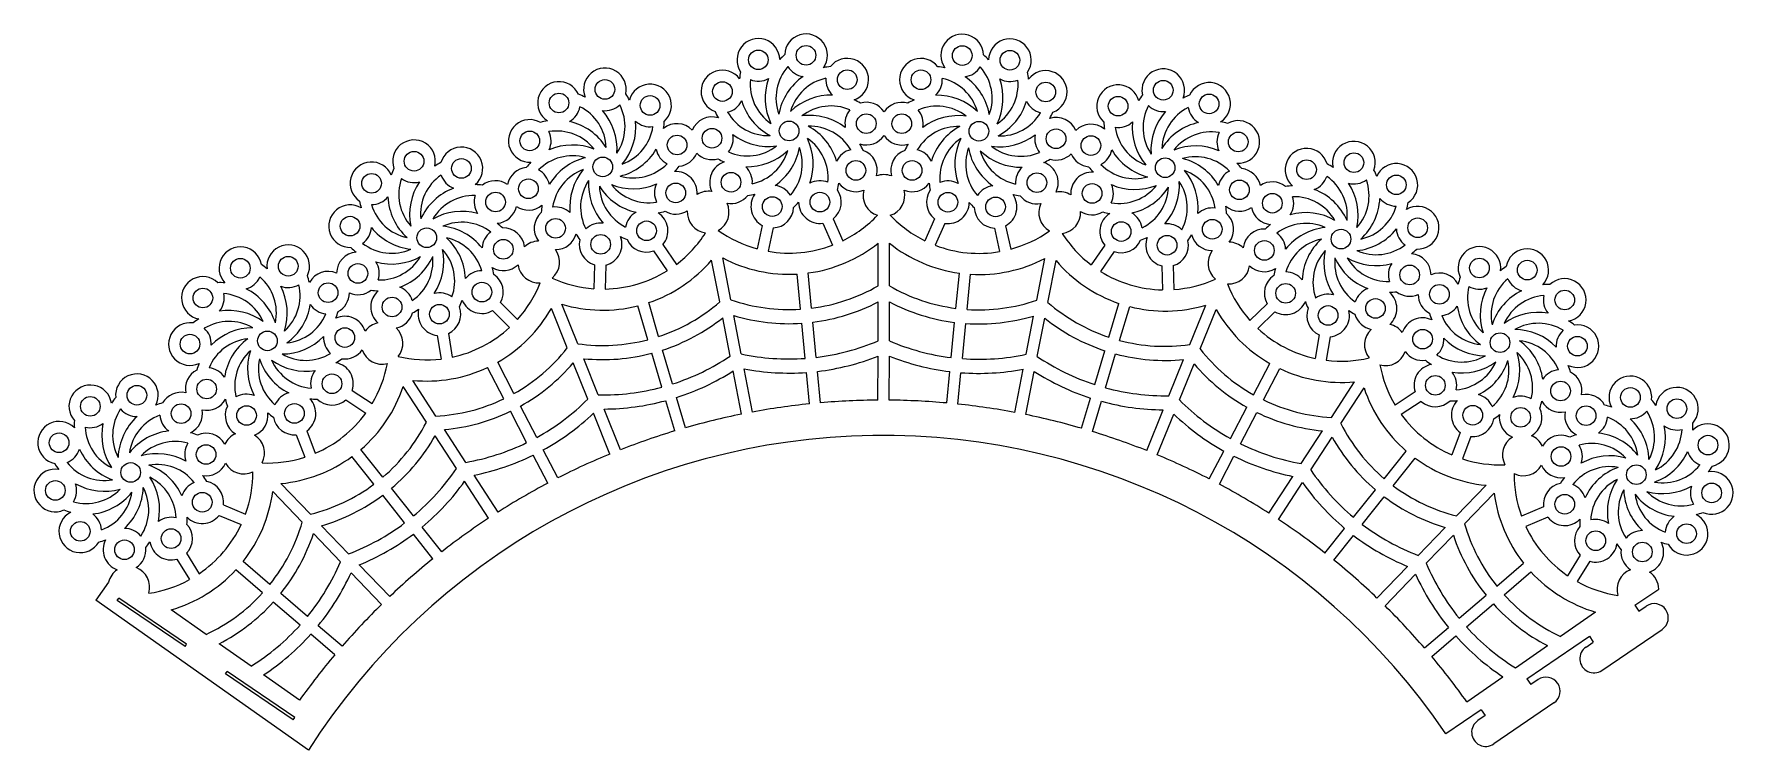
# Model space of a CAD drawing. Extents: x 16 to 257, y 50 to 151.
import ezdxf

# ---------------------------------------------------------------- set-up
doc = ezdxf.new("R2010")
doc.units = 0
doc.layers.get('0').update_dxf_attribs({"linetype": 'CONTINUOUS'})

msp = doc.modelspace()

# ---------------------------------------------------------------- linework, layer by layer
for p, q in [((119.659986, 124.056846), (118.920654, 120.745006)), ((121.221549, 123.708245), (120.482216, 120.396404)), ((128.256375, 124.375174), (129.604894, 121.26127)), ((129.724609, 125.011013), (131.073127, 121.897109)), ((144.066325, 124.989896), (142.708642, 121.879977)), ((145.532679, 124.349737), (144.174997, 121.239817)), ((152.565512, 123.662094), (153.295088, 120.34809)), ((154.128094, 124.006096), (154.85767, 120.692092)), ((104.257765, 120.436733), (106.175664, 117.637346)), ((105.577701, 121.341039), (107.4956, 118.541653)), ((136.081483, 115.504016), (136.090365, 121.535876)), ((137.681482, 115.50166), (137.690363, 121.533521)), ((168.202321, 121.248831), (166.276187, 118.455105)), ((95.880053, 118.483998), (95.786228, 115.091934)), ((97.479441, 118.439759), (97.385616, 115.047695)), ((113.631819, 113.221675), (112.489604, 119.144408)), ((115.202871, 113.524656), (114.060656, 119.447389)), ((158.554175, 113.460826), (159.713827, 119.38017)), ((160.124327, 113.153219), (161.283979, 119.072563)), ((169.519588, 120.340642), (167.593454, 117.546915)), ((176.292002, 118.323716), (176.375838, 114.93139)), ((177.891514, 118.363245), (177.975349, 114.970919)), ((125.059237, 112.186914), (124.587043, 117.167697)), ((126.652095, 112.337922), (126.179901, 117.318705)), ((147.101506, 112.307812), (147.588365, 117.287183)), ((148.693912, 112.152114), (149.180772, 117.131485)), ((136.069987, 107.695858), (136.078124, 113.222606)), ((137.669985, 107.693502), (137.678123, 113.22025)), ((81.451602, 111.991527), (83.868415, 109.609529)), ((82.574735, 113.131076), (84.991548, 110.749078)), ((92.03011, 106.697669), (89.77877, 112.29364)), ((93.514485, 107.294855), (91.263145, 112.890825)), ((103.445016, 107.862373), (102.031119, 112.661547)), ((104.979795, 108.314539), (103.565898, 113.113712)), ((115.110401, 105.554781), (114.063835, 110.98154)), ((116.681452, 105.857762), (115.634887, 111.284522)), ((157.053023, 105.798319), (158.115564, 111.221973)), ((158.623175, 105.490713), (159.685717, 110.914367)), ((168.761864, 108.220626), (170.189888, 113.015615)), ((170.295305, 107.763943), (171.723328, 112.558932)), ((180.224121, 107.167184), (182.491931, 112.7565)), ((181.706731, 106.565629), (183.974541, 112.154946)), ((191.181011, 112.971164), (188.757193, 110.596294)), ((192.300783, 111.828313), (189.876965, 109.453443)), ((73.600416, 108.476114), (74.155557, 105.12847)), ((75.17886, 108.737868), (75.734001, 105.390224)), ((125.720156, 105.215431), (125.248085, 110.194919)), ((127.313014, 105.366439), (126.840943, 110.345927)), ((146.42006, 105.338306), (146.906793, 110.316382)), ((148.012466, 105.182608), (148.499199, 110.160684)), ((198.563916, 108.556196), (197.99892, 105.210202)), ((105.424013, 101.145086), (104.010484, 105.943011)), ((106.958792, 101.597251), (105.545263, 106.395176)), ((166.763094, 101.509195), (168.190746, 106.302937)), ((200.141582, 108.289796), (199.576586, 104.943801)), ((83.05307, 99.493099), (80.749424, 103.934314)), ((84.473373, 100.229807), (82.169728, 104.671021)), ((94.944438, 99.453764), (92.881627, 104.581124)), ((96.428813, 100.05095), (94.366002, 105.17831)), ((118.270521, 97.617958), (117.090866, 103.734825)), ((136.057631, 99.304233), (136.066803, 105.533804)), ((137.657629, 99.301877), (137.666802, 105.531448)), ((155.439697, 97.56323), (156.637359, 103.676596)), ((168.296535, 101.052512), (169.724187, 105.846254)), ((177.288474, 99.931892), (179.366376, 105.053156)), ((178.771084, 99.330338), (180.848986, 104.451602)), ((189.244389, 100.075542), (191.561103, 104.509954)), ((190.662517, 99.334655), (192.979231, 103.769067)), ((72.070124, 96.171727), (68.792386, 101.235308)), ((73.413278, 97.041173), (70.13554, 102.104754)), ((116.699469, 97.314976), (115.519815, 103.431843)), ((126.330775, 98.774524), (125.908971, 103.223783)), ((127.923633, 98.925532), (127.501829, 103.374791)), ((145.790477, 98.899225), (146.225381, 103.347223)), ((147.382883, 98.743527), (147.817788, 103.191525)), ((157.009849, 97.255623), (158.207511, 103.36899)), ((200.295046, 96.854352), (203.587681, 101.908259)), ((60.675844, 99.34983), (63.502757, 97.472742)), ((61.560908, 100.682745), (64.387821, 98.805656)), ((107.252396, 94.939028), (105.989383, 99.226058)), ((108.787175, 95.391193), (107.524162, 99.678223)), ((164.916444, 95.308549), (166.192076, 99.591841)), ((166.449884, 94.851866), (167.725516, 99.135158)), ((201.635634, 95.980955), (204.928269, 101.034862)), ((212.158089, 100.461006), (209.32566, 98.592251)), ((213.039224, 99.12549), (210.206795, 97.256735)), ((86.277426, 93.276838), (83.97438, 97.716897)), ((87.69773, 94.013545), (85.394684, 98.453604)), ((98.07654, 91.668556), (95.751406, 97.44795)), ((99.560915, 92.265742), (97.235781, 98.045136)), ((174.13346, 92.155942), (176.475603, 97.928464)), ((175.61607, 91.554387), (177.958213, 97.326909)), ((186.001741, 93.868802), (188.317852, 98.302061)), ((187.419869, 93.127916), (189.73598, 97.561174)), ((53.639671, 94.40094), (54.823368, 91.220725)), ((55.139171, 94.959063), (56.322867, 91.778849)), ((76.31311, 89.616993), (73.309851, 94.256546)), ((77.656264, 90.486439), (74.653006, 95.125992)), ((196.032776, 90.312142), (199.049684, 94.942831)), ((197.373365, 89.438744), (200.390272, 94.069434)), ((218.562943, 94.718438), (217.369887, 91.541723)), ((220.060792, 94.155902), (218.867736, 90.979187)), ((65.886352, 88.380804), (62.777607, 92.300865)), ((89.256388, 87.533674), (87.198576, 91.500945)), ((90.676692, 88.270382), (88.61888, 92.237653)), ((183.005879, 88.134437), (185.075365, 92.09563)), ((207.796437, 88.171856), (210.916712, 92.082746)), ((64.632714, 87.386625), (61.523969, 91.306686)), ((184.424007, 87.39355), (186.493493, 91.354744)), ((209.047142, 87.17399), (212.167417, 91.08488)), ((55.637882, 83.140389), (51.454189, 87.485516)), ((70.237587, 82.893989), (67.129651, 86.81303)), ((80.873154, 82.572455), (77.487979, 87.802009)), ((82.216308, 83.4419), (78.831133, 88.671454)), ((191.452007, 83.281062), (194.852568, 88.500625)), ((192.792596, 82.407665), (196.193156, 87.627228)), ((218.02943, 82.901284), (222.225901, 87.234072)), ((43.308435, 84.453537), (46.441578, 83.150341)), ((54.485303, 82.030631), (50.30161, 86.375758)), ((68.983949, 81.89981), (65.876013, 85.818851)), ((203.429063, 82.697878), (206.548526, 86.60775)), ((204.679768, 81.700012), (207.799231, 85.609884)), ((219.178736, 81.788137), (223.375207, 86.120925)), ((42.693967, 82.976232), (45.82711, 81.673037)), ((230.36269, 84.178119), (227.225724, 82.884155)), ((230.972806, 82.699011), (227.835839, 81.405048)), ((59.901036, 76.405926), (56.067687, 80.387189)), ((61.053615, 77.515684), (57.220266, 81.496947)), ((73.004026, 76.830578), (70.227031, 80.33231)), ((74.257664, 77.824757), (71.480669, 81.326489)), ((199.394076, 77.640506), (202.18137, 81.134045)), ((200.644781, 76.64264), (203.432076, 80.136179)), ((212.597158, 77.292552), (216.442213, 81.262509)), ((213.746464, 76.179405), (217.591519, 80.149362)), ((38.096825, 77.609682), (39.865591, 74.713759)), ((235.554125, 77.318946), (233.776838, 74.428245)), ((36.731372, 76.775692), (38.500138, 73.87977)), ((48.860816, 71.987812), (45.061205, 75.242674)), ((49.901723, 73.20293), (46.102112, 76.457792)), ((65.72146, 70.360913), (61.400634, 74.848464)), ((66.874039, 71.470671), (62.553213, 75.958221)), ((206.758957, 71.264705), (211.092979, 75.739512)), ((223.736301, 72.946977), (227.54548, 76.190636)), ((224.773625, 71.728799), (228.582805, 74.972458)), ((236.917116, 76.48094), (235.139829, 73.590239)), ((27.035969, 73.520026), (25.22867, 70.955045)), ((207.908263, 70.151558), (212.242285, 74.626365)), ((243.320761, 70.24239), (246.687784, 72.530618)), ((55.356471, 49.726839), (25.22867, 70.955045)), ((28.258851, 70.920661), (28.483504, 71.251616)), ((37.874014, 64.393873), (28.258851, 70.920661)), ((38.098667, 64.724828), (28.483504, 71.251616)), ((54.17904, 67.43206), (50.380417, 70.686075)), ((55.219947, 68.647178), (51.421324, 71.901193)), ((218.404684, 68.406906), (222.212873, 71.649721)), ((219.442008, 67.188727), (223.250197, 70.431542)), ((243.320761, 70.24239), (243.882844, 69.41531)), ((243.882844, 69.41531), (244.918154, 70.118906)), ((40.841465, 66.103296), (35.905548, 69.570304)), ((237.721718, 69.273151), (232.775613, 65.820693)), ((59.092512, 63.223031), (55.698376, 66.13055)), ((60.133419, 64.438149), (56.739284, 67.345668)), ((213.478839, 64.212364), (216.881522, 67.109876)), ((214.516163, 62.994185), (217.918846, 65.891697)), ((227.991029, 59.82431), (236.852069, 65.84627)), ((236.378843, 64.315593), (237.414153, 65.019189)), ((236.852069, 65.84627), (237.414153, 65.019189)), ((236.852069, 65.84627), (237.414153, 65.019189)), ((238.627177, 61.007271), (247.166488, 66.810584)), ((37.874014, 64.393873), (38.098667, 64.724828)), ((47.230939, 61.615303), (42.70836, 64.791982)), ((226.37295, 61.351535), (230.904865, 64.514882)), ((43.594349, 60.510895), (43.819001, 60.84185)), ((53.209514, 53.984111), (43.594349, 60.510895)), ((53.434167, 54.315066), (43.819001, 60.84185)), ((54.097869, 56.791943), (49.000164, 60.372592)), ((219.491846, 56.548418), (224.600073, 60.11404)), ((227.991029, 59.82431), (228.553112, 58.99723)), ((229.588422, 59.700826), (228.553112, 58.99723)), ((221.522337, 55.42819), (216.536154, 52.039582)), ((221.522337, 55.42819), (222.084421, 54.601109)), ((231.836756, 56.392504), (223.297445, 50.589191)), ((53.209514, 53.984111), (53.434167, 54.315066)), ((222.084421, 54.601109), (221.049111, 53.897513))]:
    msp.add_line(p, q)
for centre in [(125.86071, 148.161186), (147.99838, 148.128591), (119.10469, 147.520689), (154.752483, 147.468201), (97.367565, 143.328625), (131.702919, 144.708271), (142.146027, 144.692895), (176.477169, 143.212144), (90.857883, 141.410796), (103.761281, 141.053886), (114.015431, 143.031427), (159.828501, 142.963972), (170.076783, 140.956243), (182.981176, 141.275154), (134.399793, 138.48084), (139.430826, 138.473432), (86.718711, 136.032944), (112.536856, 136.408146), (123.468325, 137.444493), (150.359196, 137.404899), (161.287566, 136.336365), (187.104494, 135.885137), (107.596847, 135.455452), (166.224747, 135.369128), (70.319982, 133.148101), (77.030269, 132.135144), (97.063959, 132.352339), (132.921218, 131.857559), (140.889891, 131.845826), (176.748451, 132.235012), (196.781415, 131.958823), (203.494656, 132.952015), (64.295845, 130.023392), (86.531072, 129.249227), (107.409208, 128.671734), (115.23373, 130.180714), (158.572365, 130.116903), (187.272155, 129.100896), (209.509566, 129.80958), (81.863604, 127.371437), (121.075939, 126.727799), (127.831959, 127.368297), (145.965908, 127.341597), (152.720012, 126.681207), (166.392409, 128.584887), (191.934073, 127.20937), (61.258873, 123.954551), (72.116345, 122.315552), (90.366638, 123.650792), (103.270036, 123.293882), (170.515726, 123.19487), (183.420119, 123.513781), (201.666401, 122.124803), (212.528653, 123.731822), (82.973818, 120.676554), (96.760353, 121.376053), (177.019733, 121.25788), (190.804149, 120.517785), (45.711908, 117.993708), (52.49219, 118.279735), (62.369086, 117.259668), (211.398729, 117.040237), (221.278587, 118.031214), (228.057997, 117.725223), (58.145676, 114.525785), (79.936846, 114.607712), (193.823236, 114.440027), (215.614071, 114.29393), (40.394667, 113.776958), (67.202422, 112.495961), (206.551387, 112.290784), (233.362797, 113.492833), (73.912709, 111.483004), (199.838146, 111.297592), (38.571472, 107.24014), (49.542199, 107.70294), (60.512925, 108.165741), (213.228103, 107.940884), (224.197419, 107.445779), (235.166735, 106.950674), (31.048647, 99.996808), (40.938722, 100.880096), (58.68973, 101.628923), (215.03204, 101.398725), (232.780767, 100.597628), (24.447517, 98.422288), (37.314554, 97.390575), (53.372489, 97.412173), (242.668197, 99.68522), (249.264662, 98.091268), (46.592207, 97.126146), (220.336841, 97.166335), (227.116251, 96.860343), (236.394643, 97.09745), (20.032571, 93.268427), (253.664412, 92.924428), (40.851873, 91.599081), (232.840284, 91.316398), (30.17102, 89.051453), (243.513588, 88.737328), (19.490167, 86.503825), (254.186893, 86.158259), (40.30947, 84.83448), (233.362765, 84.550229), (23.027487, 80.712331), (29.293393, 78.106098), (35.894523, 79.680619), (237.762515, 79.383389), (250.632534, 80.377206), (244.35898, 77.789436)]:
    msp.add_circle(centre, 1.391893)
for centre, radius, start, end in [((119.10469, 147.520689), 3.023063, 0.603358, 213.975623), ((125.86071, 148.161186), 3.023063, 324.603358, 177.975623), ((147.99838, 148.128591), 3.023063, 1.855653, 215.227918), ((154.752483, 147.468201), 3.023063, 325.855653, 179.227918), ((128.32953, 142.09292), 8.262649, 131.639032, 138.642378), ((131.702919, 144.708271), 3.023063, 288.603358, 141.975623), ((142.146027, 144.692895), 3.023063, 37.855653, 251.227918), ((145.5117, 142.067621), 8.262649, 41.188898, 48.192244), ((97.367565, 143.328625), 3.023063, 347.855653, 201.227918), ((114.015431, 143.031427), 3.023063, 36.603358, 249.975623), ((124.668846, 144.062495), 8.262649, 167.639032, 174.642378), ((124.668846, 144.062495), 6.726009, 174.417925, 235.813782), ((119.10469, 147.520689), 3.023063, 248.051114, 298.452708), ((128.32953, 142.09292), 8.262649, 160.413689, 205.785555), ((128.32953, 142.09292), 6.726009, 138.417925, 199.813782), ((130.1334, 138.347804), 8.262649, 124.413689, 169.785555), ((125.86071, 148.161186), 3.023063, 212.051114, 262.452708), ((130.1334, 138.347804), 6.726009, 102.417925, 163.813782), ((130.1334, 138.347804), 8.262649, 95.639032, 102.642378), ((131.702919, 144.708271), 3.023063, 176.051114, 226.452708), ((142.146027, 144.692895), 3.023063, 313.378568, 3.780162), ((143.69681, 138.327834), 8.262649, 77.188898, 84.192244), ((143.69681, 138.327834), 6.726009, 16.017494, 77.413351), ((147.99838, 148.128591), 3.023063, 277.378568, 327.780162), ((143.69681, 138.327834), 8.262649, 10.045721, 55.417587), ((145.5117, 142.067621), 6.726009, 340.017494, 41.413351), ((145.5117, 142.067621), 8.262649, 334.045721, 19.417587), ((149.178169, 144.026407), 6.726009, 304.017494, 5.413351), ((154.752483, 147.468201), 3.023063, 241.378568, 291.780162), ((149.178169, 144.026407), 8.262649, 5.188898, 12.192244), ((159.828501, 142.963972), 3.023063, 289.855653, 143.227918), ((176.477169, 143.212144), 3.023063, 338.603358, 191.975623), ((90.857883, 141.410796), 3.023063, 23.855653, 237.227918), ((90.822753, 134.859636), 8.262649, 63.188898, 70.192244), ((93.488469, 138.049274), 8.262649, 27.188898, 34.192244), ((103.761281, 141.053886), 3.023063, 311.855653, 165.227918), ((129.391437, 134.257654), 8.262649, 88.413689, 133.785555), ((144.426725, 134.235516), 8.262649, 46.045721, 91.417587), ((170.076783, 140.956243), 3.023063, 14.603358, 227.975623), ((180.340702, 137.921394), 8.262649, 145.639032, 152.642378), ((182.997015, 134.723919), 8.262649, 109.639032, 116.642378), ((182.981176, 141.275154), 3.023063, 302.603358, 155.975623), ((90.857883, 141.410796), 3.023063, 299.378568, 349.780162), ((90.822753, 134.859636), 6.726009, 2.017494, 63.413351), ((97.367565, 143.328625), 3.023063, 263.378568, 313.780162), ((90.822753, 134.859636), 8.262649, 356.045721, 41.417587), ((93.488469, 138.049274), 6.726009, 326.017494, 27.413351), ((120.549602, 143.504217), 8.262649, 203.639032, 210.642378), ((120.549602, 143.504217), 6.726009, 210.417925, 271.813782), ((114.015431, 143.031427), 3.023063, 284.051114, 334.452708), ((124.668846, 144.062495), 8.262649, 196.413689, 241.785555), ((129.391437, 134.257654), 6.726009, 66.417925, 127.813782), ((126.387047, 131.384768), 8.262649, 52.413689, 97.785555), ((134.399793, 138.48084), 3.023063, 140.051114, 190.452708), ((129.391437, 134.257654), 8.262649, 59.639032, 66.642378), ((134.399793, 138.48084), 3.023063, 33.599609, 105.975623), ((139.430826, 138.473432), 3.023063, 73.855653, 146.231667), ((144.426725, 134.235516), 8.262649, 113.188898, 120.192244), ((139.430826, 138.473432), 3.023063, 349.378568, 39.780162), ((144.426725, 134.235516), 6.726009, 52.017494, 113.413351), ((149.178169, 144.026407), 8.262649, 298.045721, 343.417587), ((153.29575, 143.456002), 6.726009, 268.017494, 329.413351), ((159.828501, 142.963972), 3.023063, 205.378568, 255.780162), ((153.29575, 143.456002), 8.262649, 329.188898, 336.192244), ((180.340702, 137.921394), 6.726009, 152.417925, 213.813782), ((176.477169, 143.212144), 3.023063, 226.051114, 276.452708), ((182.997015, 134.723919), 8.262649, 138.413689, 183.785555), ((182.997015, 134.723919), 6.726009, 116.417925, 177.813782), ((182.981176, 141.275154), 3.023063, 190.051114, 240.452708), ((86.718711, 136.032944), 3.023063, 59.855653, 273.227918), ((90.540965, 130.712296), 8.262649, 99.188898, 106.192244), ((90.540965, 130.712296), 6.726009, 38.017494, 99.413351), ((86.718711, 136.032944), 3.023063, 335.378568, 25.780162), ((90.540965, 130.712296), 8.262649, 32.045721, 77.417587), ((93.488469, 138.049274), 8.262649, 320.045721, 5.417587), ((97.519902, 139.062877), 6.726009, 290.017494, 351.413351), ((103.761281, 141.053886), 3.023063, 227.378568, 277.780162), ((97.519902, 139.062877), 8.262649, 351.188898, 358.192244), ((107.596847, 135.455452), 3.023063, 44.599665, 129.227918), ((112.536856, 136.408146), 3.023063, 72.603358, 157.231611), ((126.387047, 131.384768), 6.726009, 30.417925, 91.813782), ((122.267804, 130.826491), 8.262649, 16.413689, 61.785555), ((147.422642, 131.353795), 6.726009, 88.017494, 149.413351), ((147.422642, 131.353795), 8.262649, 82.045721, 127.417587), ((151.540223, 130.78339), 8.262649, 118.045721, 163.417587), ((161.287566, 136.336365), 3.023063, 22.599665, 107.227918), ((166.224747, 135.369128), 3.023063, 50.603358, 135.231611), ((176.312272, 138.946863), 8.262649, 181.639032, 188.642378), ((170.076783, 140.956243), 3.023063, 262.051114, 312.452708), ((176.312272, 138.946863), 6.726009, 188.417925, 249.813782), ((180.340702, 137.921394), 8.262649, 174.413689, 219.785555), ((183.266588, 130.575767), 8.262649, 102.413689, 147.785555), ((183.266588, 130.575767), 6.726009, 80.417925, 141.813782), ((183.266588, 130.575767), 8.262649, 73.639032, 80.642378), ((187.104494, 135.885137), 3.023063, 266.603358, 119.975623), ((70.319982, 133.148101), 3.023063, 346.603358, 199.975623), ((77.030269, 132.135144), 3.023063, 310.603358, 163.975623), ((92.750739, 127.191396), 8.262649, 68.045721, 113.417587), ((97.519902, 139.062877), 8.262649, 284.045721, 329.417587), ((107.596847, 135.455452), 3.023063, 191.378568, 241.780162), ((112.536856, 136.408146), 3.023063, 320.051114, 10.452708), ((117.545212, 140.631331), 6.726009, 246.417925, 307.813782), ((120.549602, 143.504217), 8.262649, 232.413689, 277.785555), ((116.803249, 136.541181), 8.262649, 304.413689, 349.785555), ((118.607119, 132.796065), 6.726009, 318.417925, 19.813782), ((118.607119, 132.796065), 8.262649, 340.413689, 25.785555), ((122.267804, 130.826491), 6.726009, 354.417925, 55.813782), ((134.399793, 138.48084), 3.023063, 252.603358, 326.231667), ((126.387047, 131.384768), 8.262649, 23.639032, 30.642378), ((139.430826, 138.473432), 3.023063, 213.599609, 287.227918), ((147.422642, 131.353795), 8.262649, 149.188898, 156.192244), ((151.540223, 130.78339), 6.726009, 124.017494, 185.413351), ((155.206692, 132.742176), 8.262649, 154.045721, 199.417587), ((155.206692, 132.742176), 6.726009, 160.017494, 221.413351), ((157.021582, 136.481964), 8.262649, 190.045721, 235.417587), ((153.29575, 143.456002), 8.262649, 262.045721, 307.417587), ((156.291667, 140.574281), 6.726009, 232.017494, 293.413351), ((161.287566, 136.336365), 3.023063, 169.378568, 219.780162), ((181.046455, 127.06139), 8.262649, 66.413689, 111.785555), ((187.104494, 135.885137), 3.023063, 154.051114, 204.452708), ((196.781415, 131.958823), 3.023063, 15.855653, 229.227918), ((203.494656, 132.952015), 3.023063, 339.855653, 193.227918), ((64.295845, 130.023392), 3.023063, 22.603358, 235.975623), ((77.957709, 125.64987), 8.262649, 117.639032, 124.642378), ((92.750739, 127.191396), 8.262649, 135.188898, 142.192244), ((92.750739, 127.191396), 6.726009, 74.017494, 135.413351), ((96.608017, 125.641801), 8.262649, 104.045721, 149.417587), ((101.37718, 137.513282), 6.726009, 254.017494, 315.413351), ((101.37718, 137.513282), 8.262649, 315.188898, 322.192244), ((107.596847, 135.455452), 3.023063, 275.855653, 337.231611), ((112.536856, 136.408146), 3.023063, 224.599665, 285.975623), ((115.23373, 130.180714), 3.023063, 108.603358, 206.039289), ((117.545212, 140.631331), 8.262649, 239.639032, 246.642378), ((117.545212, 140.631331), 8.262649, 268.413689, 313.785555), ((116.803249, 136.541181), 6.726009, 282.417925, 343.813782), ((132.921218, 131.857559), 3.023063, 104.051114, 154.452708), ((132.921218, 131.857559), 3.023063, 344.791735, 69.975623), ((140.889891, 131.845826), 3.023063, 109.855653, 195.039541), ((140.889891, 131.845826), 3.023063, 25.378568, 75.780162), ((156.291667, 140.574281), 8.262649, 226.045721, 271.417587), ((157.021582, 136.481964), 6.726009, 196.017494, 257.413351), ((156.291667, 140.574281), 8.262649, 293.188898, 300.192244), ((158.572365, 130.116903), 3.023063, 333.791987, 71.227918), ((161.287566, 136.336365), 3.023063, 253.855653, 315.231611), ((166.224747, 135.369128), 3.023063, 202.599665, 263.975623), ((166.224747, 135.369128), 3.023063, 298.051114, 348.452708), ((172.450448, 137.408634), 6.726009, 224.417925, 285.813782), ((176.312272, 138.946863), 8.262649, 210.413689, 255.785555), ((177.18463, 125.523161), 8.262649, 30.413689, 75.785555), ((181.046455, 127.06139), 6.726009, 44.417925, 105.813782), ((181.046455, 127.06139), 8.262649, 37.639032, 44.642378), ((195.834881, 125.476308), 8.262649, 55.188898, 62.192244), ((209.509566, 129.80958), 3.023063, 303.855653, 157.227918), ((74.882245, 128.446539), 8.262649, 153.639032, 160.642378), ((74.882245, 128.446539), 6.726009, 160.417925, 221.813782), ((70.319982, 133.148101), 3.023063, 234.051114, 284.452708), ((77.957709, 125.64987), 8.262649, 146.413689, 191.785555), ((77.957709, 125.64987), 6.726009, 124.417925, 185.813782), ((77.030269, 132.135144), 3.023063, 198.051114, 248.452708), ((81.863604, 127.371437), 3.023063, 55.599609, 127.975623), ((86.531072, 129.249227), 3.023063, 95.855653, 168.231667), ((86.531072, 129.249227), 3.023063, 11.378568, 61.780162), ((96.608017, 125.641801), 6.726009, 110.017494, 171.413351), ((100.639449, 126.655404), 8.262649, 140.045721, 185.417587), ((100.639449, 126.655404), 6.726009, 146.017494, 207.413351), ((103.305166, 129.845042), 8.262649, 176.045721, 221.417587), ((107.409208, 128.671734), 3.023063, 355.791987, 93.227918), ((115.23373, 130.180714), 3.023063, 356.051114, 46.452708), ((127.831959, 127.368297), 3.023063, 68.051114, 118.452708), ((122.267804, 130.826491), 8.262649, 347.639032, 354.642378), ((132.921218, 131.857559), 3.023063, 216.603358, 291.691502), ((136.900332, 128.305018), 2.956781, 68.783268, 111.048008), ((136.900332, 128.305018), 2.956781, 68.783268, 111.048008), ((140.889891, 131.845826), 3.023063, 248.139774, 323.227918), ((151.540223, 130.78339), 8.262649, 185.188898, 192.192244), ((145.965908, 127.341597), 3.023063, 61.378568, 111.780162), ((158.572365, 130.116903), 3.023063, 133.378568, 183.780162), ((166.392409, 128.584887), 3.023063, 86.603358, 184.039289), ((172.450448, 137.408634), 8.262649, 217.639032, 224.642378), ((170.499888, 129.746105), 8.262649, 318.413689, 3.785555), ((173.1562, 126.548631), 6.726009, 332.417925, 33.813782), ((177.18463, 125.523161), 6.726009, 8.417925, 69.813782), ((173.1562, 126.548631), 8.262649, 354.413689, 39.785555), ((187.272155, 129.100896), 3.023063, 118.051114, 168.452708), ((187.272155, 129.100896), 3.023063, 11.599609, 83.975623), ((191.934073, 127.20937), 3.023063, 51.855653, 124.231667), ((196.781415, 131.958823), 3.023063, 291.378568, 341.780162), ((195.834881, 125.476308), 6.726009, 354.017494, 55.413351), ((195.834881, 125.476308), 8.262649, 348.045721, 33.417587), ((203.494656, 132.952015), 3.023063, 255.378568, 305.780162), ((198.918567, 128.263908), 6.726009, 318.017494, 19.413351), ((198.918567, 128.263908), 8.262649, 19.188898, 26.192244), ((64.295845, 130.023392), 3.023063, 270.051114, 320.452708), ((74.882245, 128.446539), 8.262649, 182.413689, 227.785555), ((78.80197, 121.579604), 8.262649, 110.413689, 155.785555), ((78.80197, 121.579604), 6.726009, 88.417925, 149.813782), ((81.863604, 127.371437), 3.023063, 162.051114, 212.452708), ((78.80197, 121.579604), 8.262649, 81.639032, 88.642378), ((103.586954, 133.992383), 8.262649, 212.045721, 257.417587), ((103.305166, 129.845042), 6.726009, 182.017494, 243.413351), ((103.586954, 133.992383), 6.726009, 218.017494, 279.413351), ((101.37718, 137.513282), 8.262649, 248.045721, 293.417587), ((107.409208, 128.671734), 3.023063, 155.378568, 205.780162), ((111.993077, 125.94373), 2.956781, 79.783268, 122.048008), ((111.993077, 125.94373), 2.956781, 79.783268, 122.048008), ((115.23373, 130.180714), 3.023063, 259.139662, 321.975623), ((116.803249, 136.541181), 8.262649, 275.639032, 282.642378), ((121.075939, 126.727799), 3.023063, 144.603358, 242.070582), ((121.075939, 126.727799), 3.023063, 32.051114, 82.452708), ((127.831959, 127.368297), 3.023063, 308.760784, 33.975623), ((136.900332, 128.305018), 2.956781, 165.435339, 252.004162), ((136.900332, 128.305018), 2.956781, 287.827114, 14.395937), ((145.965908, 127.341597), 3.023063, 145.855653, 231.070492), ((152.720012, 126.681207), 3.023063, 97.378568, 147.780162), ((152.720012, 126.681207), 3.023063, 297.760694, 35.227918), ((157.021582, 136.481964), 8.262649, 257.188898, 264.192244), ((158.572365, 130.116903), 3.023063, 217.855653, 280.691614), ((161.800526, 125.870394), 2.956781, 57.783268, 100.048008), ((166.392409, 128.584887), 3.023063, 334.051114, 24.452708), ((170.230315, 133.894257), 6.726009, 260.417925, 321.813782), ((172.450448, 137.408634), 8.262649, 246.413689, 291.785555), ((170.230315, 133.894257), 8.262649, 282.413689, 327.785555), ((170.499888, 129.746105), 6.726009, 296.417925, 357.813782), ((194.978638, 121.408546), 8.262649, 91.188898, 98.192244), ((191.934073, 127.20937), 3.023063, 327.378568, 17.780162), ((194.978638, 121.408546), 6.726009, 30.017494, 91.413351), ((194.978638, 121.408546), 8.262649, 24.045721, 69.417587), ((198.918567, 128.263908), 8.262649, 312.045721, 357.417587), ((209.509566, 129.80958), 3.023063, 219.378568, 269.780162), ((61.258873, 123.954551), 3.023063, 58.603358, 271.975623), ((70.750302, 128.90138), 8.262649, 189.639032, 196.642378), ((70.750302, 128.90138), 6.726009, 196.417925, 257.813782), ((77.09255, 117.790446), 8.262649, 74.413689, 119.785555), ((81.863604, 127.371437), 3.023063, 274.603358, 348.231667), ((86.531072, 129.249227), 3.023063, 235.599609, 309.227918), ((90.366638, 123.650792), 3.023063, 131.855653, 217.039541), ((96.608017, 125.641801), 8.262649, 171.188898, 178.192244), ((90.366638, 123.650792), 3.023063, 47.378568, 97.780162), ((103.270036, 123.293882), 3.023063, 119.378568, 169.780162), ((103.586954, 133.992383), 8.262649, 279.188898, 286.192244), ((103.270036, 123.293882), 3.023063, 319.760694, 57.227918), ((107.409208, 128.671734), 3.023063, 239.855653, 302.691614), ((111.993077, 125.94373), 2.956781, 176.435593, 263.004162), ((111.993077, 125.94373), 2.956781, 298.827114, 25.395683), ((121.075939, 126.727799), 3.023063, 272.760784, 357.975623), ((118.607119, 132.796065), 8.262649, 311.639032, 318.642378), ((127.831959, 127.368297), 3.023063, 180.603358, 278.070582), ((123.468325, 137.444493), 17.307633, 296.064974, 316.327158), ((150.359196, 137.404899), 17.307633, 223.504118, 243.766302), ((145.965908, 127.341597), 3.023063, 261.760694, 359.227918), ((155.206692, 132.742176), 8.262649, 221.188898, 228.192244), ((152.720012, 126.681207), 3.023063, 181.855653, 267.070492), ((161.800526, 125.870394), 2.956781, 154.435593, 241.004162), ((161.800526, 125.870394), 2.956781, 276.827114, 3.395683), ((166.392409, 128.584887), 3.023063, 237.139662, 299.975623), ((170.515726, 123.19487), 3.023063, 122.603358, 220.070582), ((170.230315, 133.894257), 8.262649, 253.639032, 260.642378), ((170.515726, 123.19487), 3.023063, 10.051114, 60.452708), ((183.420119, 123.513781), 3.023063, 82.051114, 132.452708), ((177.18463, 125.523161), 8.262649, 1.639032, 8.642378), ((187.272155, 129.100896), 3.023063, 230.603358, 304.231667), ((183.420119, 123.513781), 3.023063, 322.791735, 47.975623), ((191.934073, 127.20937), 3.023063, 191.599609, 265.227918), ((196.676892, 117.614371), 8.262649, 60.045721, 105.417587), ((203.051832, 128.70658), 6.726009, 282.017494, 343.413351), ((203.051832, 128.70658), 8.262649, 343.188898, 350.192244), ((212.528653, 123.731822), 3.023063, 267.855653, 121.227918), ((61.258873, 123.954551), 3.023063, 306.051114, 356.452708), ((70.750302, 128.90138), 8.262649, 218.413689, 263.785555), ((77.09255, 117.790446), 6.726009, 52.417925, 113.813782), ((73.482389, 115.729725), 8.262649, 38.413689, 83.785555), ((82.973818, 120.676554), 3.023063, 126.051114, 176.452708), ((77.09255, 117.790446), 8.262649, 45.639032, 52.642378), ((82.973818, 120.676554), 3.023063, 6.791735, 91.975623), ((90.366638, 123.650792), 3.023063, 270.139774, 345.227918), ((100.639449, 126.655404), 8.262649, 207.188898, 214.192244), ((96.760353, 121.376053), 3.023063, 83.378568, 133.780162), ((97.063959, 132.352339), 17.307633, 307.064884, 327.327158), ((123.468325, 137.444493), 17.307633, 234.504118, 254.766392), ((150.359196, 137.404899), 17.307633, 285.064884, 305.327158), ((176.748451, 132.235012), 17.307633, 212.504118, 232.766392), ((177.019733, 121.25788), 3.023063, 46.051114, 96.452708), ((190.804149, 120.517785), 3.023063, 87.855653, 173.039541), ((196.676892, 117.614371), 8.262649, 127.188898, 134.192244), ((196.676892, 117.614371), 6.726009, 66.017494, 127.413351), ((190.804149, 120.517785), 3.023063, 3.378568, 53.780162), ((200.280969, 115.543027), 8.262649, 96.045721, 141.417587), ((203.051832, 128.70658), 8.262649, 276.045721, 321.417587), ((212.528653, 123.731822), 3.023063, 183.378568, 233.780162), ((45.711908, 117.993708), 3.023063, 9.855653, 223.227918), ((52.49219, 118.279735), 3.023063, 333.855653, 187.227918), ((67.140141, 126.840659), 8.262649, 225.639032, 232.642378), ((67.140141, 126.840659), 6.726009, 232.417925, 293.813782), ((66.274982, 118.981235), 8.262649, 326.413689, 11.785555), ((69.350445, 116.184566), 6.726009, 340.417925, 41.813782), ((69.350445, 116.184566), 8.262649, 2.413689, 47.785555), ((73.482389, 115.729725), 6.726009, 16.417925, 77.813782), ((87.993994, 118.873297), 2.956781, 90.783268, 133.048008), ((87.993994, 118.873297), 2.956781, 90.783268, 133.048008), ((87.993994, 118.873297), 2.956781, 309.827114, 36.395937), ((96.760353, 121.376053), 3.023063, 167.855653, 253.070492), ((96.760353, 121.376053), 3.023063, 283.760694, 21.227918), ((103.305166, 129.845042), 8.262649, 243.188898, 250.192244), ((103.270036, 123.293882), 3.023063, 203.855653, 289.070492), ((123.468325, 137.444493), 17.307633, 260.064974, 290.766392), ((123.468325, 137.444493), 20.307633, 277.673335, 308.428802), ((150.359196, 137.404899), 20.307633, 231.402474, 262.157941), ((150.359196, 137.404899), 17.307633, 249.064884, 279.766302), ((170.515726, 123.19487), 3.023063, 250.760784, 335.975623), ((170.499888, 129.746105), 8.262649, 289.639032, 296.642378), ((177.019733, 121.25788), 3.023063, 158.603358, 256.070582), ((177.019733, 121.25788), 3.023063, 286.760784, 11.975623), ((173.1562, 126.548631), 8.262649, 325.639032, 332.642378), ((183.420119, 123.513781), 3.023063, 194.603358, 269.691502), ((185.778685, 118.72932), 2.956781, 143.435339, 230.004162), ((185.778685, 118.72932), 2.956781, 46.783268, 89.048008), ((185.778685, 118.72932), 2.956781, 46.783268, 89.048008), ((200.280969, 115.543027), 6.726009, 102.017494, 163.413351), ((204.414234, 115.985698), 8.262649, 132.045721, 177.417587), ((204.414234, 115.985698), 6.726009, 138.017494, 199.413351), ((207.49792, 118.773299), 8.262649, 168.045721, 213.417587), ((206.65591, 126.635236), 6.726009, 246.017494, 307.413351), ((206.65591, 126.635236), 8.262649, 307.188898, 314.192244), ((221.278587, 118.031214), 3.023063, 352.603358, 205.975623), ((228.057997, 117.725223), 3.023063, 316.603358, 169.975623), ((44.092952, 111.645645), 8.262649, 49.188898, 56.192244), ((62.369086, 117.259668), 3.023063, 94.603358, 179.231611), ((62.369086, 117.259668), 3.023063, 342.051114, 32.452708), ((67.140141, 126.840659), 8.262649, 254.413689, 299.785555), ((65.43072, 123.051501), 6.726009, 268.417925, 329.813782), ((65.43072, 123.051501), 8.262649, 290.413689, 335.785555), ((66.274982, 118.981235), 6.726009, 304.417925, 5.813782), ((82.973818, 120.676554), 3.023063, 238.603358, 313.691502), ((73.482389, 115.729725), 8.262649, 9.639032, 16.642378), ((87.993994, 118.873297), 2.956781, 187.435339, 274.004162), ((97.063959, 132.352339), 20.307633, 288.673335, 319.428802), ((123.468325, 137.444493), 20.307633, 242.402474, 273.157941), ((150.359196, 137.404899), 20.307633, 266.673335, 297.428802), ((176.748451, 132.235012), 20.307633, 220.402474, 251.157941), ((185.778685, 118.72932), 2.956781, 265.827114, 352.395937), ((190.804149, 120.517785), 3.023063, 226.139774, 301.227918), ((207.49792, 118.773299), 6.726009, 174.017494, 235.413351), ((208.354164, 122.841061), 8.262649, 204.045721, 249.417587), ((208.354164, 122.841061), 6.726009, 210.017494, 271.413351), ((206.65591, 126.635236), 8.262649, 240.045721, 285.417587), ((211.398729, 117.040237), 3.023063, 147.378568, 197.780162), ((211.398729, 117.040237), 3.023063, 0.599665, 85.227918), ((229.658252, 111.372419), 8.262649, 123.639032, 130.642378), ((40.394667, 113.776958), 3.023063, 45.855653, 259.227918), ((42.816202, 107.689669), 8.262649, 85.188898, 92.192244), ((45.711908, 117.993708), 3.023063, 285.378568, 335.780162), ((44.092952, 111.645645), 6.726009, 348.017494, 49.413351), ((52.49219, 118.279735), 3.023063, 249.378568, 299.780162), ((47.451129, 114.095642), 6.726009, 312.017494, 13.413351), ((47.451129, 114.095642), 8.262649, 13.188898, 20.192244), ((58.145676, 114.525785), 3.023063, 66.599665, 151.227918), ((79.936846, 114.607712), 3.023063, 90.051114, 140.452708), ((79.936846, 114.607712), 3.023063, 330.760784, 55.975623), ((72.116345, 122.315552), 17.307633, 318.064974, 338.327158), ((97.063959, 132.352339), 17.307633, 245.504118, 265.766302), ((97.063959, 132.352339), 17.307633, 271.064884, 301.766302), ((176.748451, 132.235012), 17.307633, 238.064974, 268.766392), ((176.748451, 132.235012), 17.307633, 274.064974, 294.327158), ((201.666401, 122.124803), 17.307633, 201.504118, 221.766302), ((193.823236, 114.440027), 3.023063, 123.855653, 209.070492), ((200.280969, 115.543027), 8.262649, 163.188898, 170.192244), ((193.823236, 114.440027), 3.023063, 39.378568, 89.780162), ((215.614071, 114.29393), 3.023063, 28.603358, 113.231611), ((226.307304, 113.832295), 8.262649, 159.639032, 166.642378), ((229.658252, 111.372419), 6.726009, 130.417925, 191.813782), ((228.057997, 117.725223), 3.023063, 204.051114, 254.452708), ((230.923347, 107.4127), 8.262649, 87.639032, 94.642378), ((233.362797, 113.492833), 3.023063, 280.603358, 133.975623), ((40.394667, 113.776958), 3.023063, 321.378568, 11.780162), ((42.816202, 107.689669), 6.726009, 24.017494, 85.413351), ((42.816202, 107.689669), 8.262649, 18.045721, 63.417587), ((44.092952, 111.645645), 8.262649, 342.045721, 27.417587), ((58.145676, 114.525785), 3.023063, 297.855653, 359.231611), ((62.369086, 117.259668), 3.023063, 246.599665, 307.975623), ((67.202422, 112.495961), 3.023063, 130.603358, 228.039289), ((65.43072, 123.051501), 8.262649, 261.639032, 268.642378), ((67.202422, 112.495961), 3.023063, 18.051114, 68.452708), ((73.912709, 111.483004), 3.023063, 54.051114, 104.452708), ((69.350445, 116.184566), 8.262649, 333.639032, 340.642378), ((79.936846, 114.607712), 3.023063, 202.603358, 300.070582), ((97.063959, 132.352339), 25.307633, 288.227118, 310.893769), ((123.468325, 137.444493), 25.307633, 250.937507, 273.604158), ((123.468325, 137.444493), 25.307633, 277.227118, 299.893769), ((123.468325, 137.444493), 27.307633, 277.094406, 297.501272), ((150.359196, 137.404899), 27.307633, 242.330004, 262.73687), ((150.359196, 137.404899), 25.307633, 239.937507, 262.604158), ((150.359196, 137.404899), 25.307633, 266.227118, 288.893769), ((176.748451, 132.235012), 25.307633, 228.937507, 251.604158), ((193.823236, 114.440027), 3.023063, 239.760694, 337.227918), ((204.414234, 115.985698), 8.262649, 199.188898, 206.192244), ((199.838146, 111.297592), 3.023063, 75.378568, 125.780162), ((206.551387, 112.290784), 3.023063, 111.378568, 161.780162), ((208.354164, 122.841061), 8.262649, 271.188898, 278.192244), ((206.551387, 112.290784), 3.023063, 311.791987, 49.227918), ((211.398729, 117.040237), 3.023063, 231.855653, 293.231611), ((215.614071, 114.29393), 3.023063, 180.599665, 241.975623), ((226.307304, 113.832295), 6.726009, 166.417925, 227.813782), ((221.278587, 118.031214), 3.023063, 240.051114, 290.452708), ((229.658252, 111.372419), 8.262649, 152.413689, 197.785555), ((230.923347, 107.4127), 8.262649, 116.413689, 161.785555), ((230.923347, 107.4127), 6.726009, 94.417925, 155.813782), ((233.362797, 113.492833), 3.023063, 168.051114, 218.452708), ((44.108554, 103.738762), 8.262649, 121.188898, 128.192244), ((44.108554, 103.738762), 8.262649, 54.045721, 99.417587), ((47.451129, 114.095642), 8.262649, 306.045721, 351.417587), ((51.608023, 114.103844), 6.726009, 276.017494, 337.413351), ((58.145676, 114.525785), 3.023063, 213.378568, 263.780162), ((51.608023, 114.103844), 8.262649, 337.188898, 344.192244), ((60.512925, 108.165741), 3.023063, 17.791987, 115.227918), ((67.202422, 112.495961), 3.023063, 281.139662, 343.975623), ((66.274982, 118.981235), 8.262649, 297.639032, 304.642378), ((73.912709, 111.483004), 3.023063, 166.603358, 264.070582), ((73.912709, 111.483004), 3.023063, 294.760784, 19.975623), ((72.116345, 122.315552), 20.307633, 299.673335, 330.428802), ((97.063959, 132.352339), 20.307633, 253.402474, 284.157941), ((97.063959, 132.352339), 27.307633, 288.094406, 308.501272), ((123.468325, 137.444493), 27.307633, 253.330004, 273.73687), ((150.359196, 137.404899), 27.307633, 266.094406, 286.501272), ((176.748451, 132.235012), 27.307633, 231.330004, 251.73687), ((176.748451, 132.235012), 20.307633, 255.673335, 286.428802), ((201.666401, 122.124803), 20.307633, 209.402474, 240.157941), ((199.838146, 111.297592), 3.023063, 159.855653, 245.070492), ((199.838146, 111.297592), 3.023063, 275.760694, 13.227918), ((207.49792, 118.773299), 8.262649, 235.188898, 242.192244), ((206.551387, 112.290784), 3.023063, 195.855653, 258.691614), ((213.228103, 107.940884), 3.023063, 64.603358, 162.039289), ((222.150452, 113.852738), 8.262649, 195.639032, 202.642378), ((215.614071, 114.29393), 3.023063, 276.051114, 326.452708), ((222.150452, 113.852738), 6.726009, 202.417925, 263.813782), ((226.307304, 113.832295), 8.262649, 188.413689, 233.785555), ((229.619366, 103.465617), 8.262649, 80.413689, 125.785555), ((38.571472, 107.24014), 3.023063, 81.855653, 295.227918), ((44.108554, 103.738762), 6.726009, 60.017494, 121.413351), ((38.571472, 107.24014), 3.023063, 357.378568, 47.780162), ((47.476374, 101.302037), 8.262649, 90.045721, 135.417587), ((65.784943, 107.353528), 2.956781, 101.783268, 144.048008), ((65.784943, 107.353528), 2.956781, 320.827114, 47.395683), ((72.116345, 122.315552), 17.307633, 282.064974, 312.766392), ((201.666401, 122.124803), 17.307633, 227.064884, 257.766302), ((207.953716, 107.144199), 2.956781, 132.435593, 219.004162), ((207.953716, 107.144199), 2.956781, 35.783268, 78.048008), ((207.953716, 107.144199), 2.956781, 35.783268, 78.048008), ((226.244385, 101.038819), 8.262649, 44.413689, 89.785555), ((229.619366, 103.465617), 6.726009, 58.417925, 119.813782), ((235.166735, 106.950674), 3.023063, 132.051114, 182.452708), ((235.166735, 106.950674), 3.023063, 244.603358, 97.975623), ((229.619366, 103.465617), 8.262649, 51.639032, 58.642378), ((47.476374, 101.302037), 6.726009, 96.017494, 157.413351), ((51.633268, 101.310239), 8.262649, 126.045721, 171.417587), ((51.633268, 101.310239), 6.726009, 132.017494, 193.413351), ((54.991445, 103.760236), 8.262649, 162.045721, 207.417587), ((51.608023, 114.103844), 8.262649, 270.045721, 315.417587), ((54.975843, 111.667119), 6.726009, 240.017494, 301.413351), ((60.512925, 108.165741), 3.023063, 177.378568, 227.780162), ((60.512925, 108.165741), 3.023063, 261.855653, 324.691614), ((65.784943, 107.353528), 2.956781, 198.435593, 285.004162), ((72.116345, 122.315552), 25.307633, 299.227118, 321.893769), ((97.063959, 132.352339), 25.307633, 261.937507, 284.604158), ((97.063959, 132.352339), 27.307633, 264.330004, 284.73687), ((123.468325, 137.444493), 32.307633, 276.834538, 292.957745), ((150.359196, 137.404899), 32.307633, 246.873531, 262.996738), ((176.748451, 132.235012), 25.307633, 255.227118, 277.893769), ((201.666401, 122.124803), 25.307633, 217.937507, 240.604158), ((207.953716, 107.144199), 2.956781, 254.827114, 341.395683), ((213.228103, 107.940884), 3.023063, 215.139662, 277.975623), ((213.228103, 107.940884), 3.023063, 312.051114, 2.452708), ((222.150452, 113.852738), 8.262649, 224.413689, 269.785555), ((218.736586, 103.519139), 8.262649, 332.413689, 17.785555), ((222.087533, 101.059263), 6.726009, 346.417925, 47.813782), ((222.087533, 101.059263), 8.262649, 8.413689, 53.785555), ((226.244385, 101.038819), 6.726009, 22.417925, 83.813782), ((40.938722, 100.880096), 3.023063, 117.855653, 190.231667), ((47.476374, 101.302037), 8.262649, 157.188898, 164.192244), ((40.938722, 100.880096), 3.023063, 33.378568, 83.780162), ((54.991445, 103.760236), 6.726009, 168.017494, 229.413351), ((56.268195, 107.716212), 8.262649, 198.045721, 243.417587), ((54.975843, 111.667119), 8.262649, 234.045721, 279.417587), ((56.268195, 107.716212), 6.726009, 204.017494, 265.413351), ((54.975843, 111.667119), 8.262649, 301.188898, 308.192244), ((58.68973, 101.628923), 3.023063, 341.760694, 79.227918), ((49.542199, 107.70294), 17.307633, 329.064884, 349.327158), ((72.116345, 122.315552), 17.307633, 256.504118, 276.766392), ((72.116345, 122.315552), 20.307633, 264.402474, 295.157941), ((72.116345, 122.315552), 27.307633, 299.094406, 319.501272), ((97.063959, 132.352339), 32.307633, 287.834538, 303.957745), ((123.468325, 137.444493), 32.307633, 257.873531, 273.996738), ((123.468325, 137.444493), 34.307633, 259.286953, 274.079469), ((123.468325, 137.444493), 34.307633, 276.751806, 291.544323), ((150.359196, 137.404899), 34.307633, 248.286953, 263.079469), ((150.359196, 137.404899), 34.307633, 265.751806, 280.544323), ((150.359196, 137.404899), 32.307633, 265.834538, 281.957745), ((176.748451, 132.235012), 32.307633, 235.873531, 251.996738), ((176.748451, 132.235012), 27.307633, 255.094406, 275.501272), ((201.666401, 122.124803), 27.307633, 220.330004, 240.73687), ((201.666401, 122.124803), 20.307633, 244.673335, 275.428802), ((201.666401, 122.124803), 17.307633, 263.064884, 283.327158), ((224.197419, 107.445779), 17.307633, 190.504118, 210.766392), ((215.03204, 101.398725), 3.023063, 100.603358, 198.070582), ((218.775472, 111.425941), 8.262649, 231.639032, 238.642378), ((218.775472, 111.425941), 6.726009, 238.417925, 299.813782), ((218.775472, 111.425941), 8.262649, 260.413689, 305.785555), ((217.471491, 107.478857), 6.726009, 274.417925, 335.813782), ((217.471491, 107.478857), 8.262649, 296.413689, 341.785555), ((218.736586, 103.519139), 6.726009, 310.417925, 11.813782), ((232.780767, 100.597628), 3.023063, 96.051114, 146.452708), ((226.244385, 101.038819), 8.262649, 15.639032, 22.642378), ((24.447517, 98.422288), 3.023063, 8.603358, 221.975623), ((31.048647, 99.996808), 3.023063, 332.603358, 185.975623), ((58.68973, 101.628923), 3.023063, 141.378568, 191.780162), ((49.542199, 107.70294), 20.307633, 310.673335, 341.428802), ((97.063959, 132.352339), 32.307633, 268.873531, 284.996738), ((97.063959, 132.352339), 34.307633, 287.751806, 302.544323), ((176.748451, 132.235012), 34.307633, 237.286953, 252.079469), ((215.03204, 101.398725), 3.023063, 348.051114, 38.452708), ((232.780767, 100.597628), 3.023063, 349.599609, 61.975623), ((242.668197, 99.68522), 3.023063, 353.855653, 207.227918), ((249.264662, 98.091268), 3.023063, 317.855653, 171.227918), ((34.337981, 94.331192), 8.262649, 139.639032, 146.642378), ((36.645515, 90.873573), 8.262649, 103.639032, 110.642378), ((37.314554, 97.390575), 3.023063, 77.599609, 149.975623), ((40.938722, 100.880096), 3.023063, 257.599609, 331.227918), ((51.633268, 101.310239), 8.262649, 193.188898, 200.192244), ((46.592207, 97.126146), 3.023063, 69.378568, 119.780162), ((53.372489, 97.412173), 3.023063, 105.378568, 155.780162), ((53.372489, 97.412173), 3.023063, 305.760694, 43.227918), ((56.268195, 107.716212), 8.262649, 265.188898, 272.192244), ((58.68973, 101.628923), 3.023063, 225.855653, 311.070492), ((72.116345, 122.315552), 25.307633, 272.937507, 295.604158), ((72.116345, 122.315552), 32.307633, 298.834538, 314.957745), ((97.063959, 132.352339), 34.307633, 270.286953, 285.079469), ((136.70816, -2.211493), 101.51781, 95.867156, 100.46412), ((136.70816, -2.211493), 101.51781, 90.367156, 94.96412), ((136.70816, -2.211493), 101.51781, 84.867156, 89.46412), ((136.70816, -2.211493), 101.51781, 79.367156, 83.96412), ((176.748451, 132.235012), 34.307633, 254.751806, 269.544323), ((176.748451, 132.235012), 32.307633, 254.834538, 270.957745), ((201.666401, 122.124803), 32.307633, 224.873531, 240.996738), ((201.666401, 122.124803), 25.307633, 244.227118, 266.893769), ((224.197419, 107.445779), 20.307633, 198.402474, 229.157941), ((215.03204, 101.398725), 3.023063, 228.760784, 313.975623), ((217.471491, 107.478857), 8.262649, 267.639032, 274.642378), ((220.336841, 97.166335), 3.023063, 136.603358, 234.070582), ((220.336841, 97.166335), 3.023063, 24.051114, 74.452708), ((227.116251, 96.860343), 3.023063, 60.051114, 110.452708), ((222.087533, 101.059263), 8.262649, 339.639032, 346.642378), ((232.780767, 100.597628), 3.023063, 208.603358, 282.231667), ((236.394643, 97.09745), 3.023063, 29.855653, 102.231667), ((239.362193, 94.029315), 8.262649, 33.188898, 40.192244), ((30.43881, 95.772129), 8.262649, 175.639032, 182.642378), ((34.337981, 94.331192), 6.726009, 146.417925, 207.813782), ((36.645515, 90.873573), 8.262649, 132.413689, 177.785555), ((31.048647, 99.996808), 3.023063, 220.051114, 270.452708), ((36.645515, 90.873573), 6.726009, 110.417925, 171.813782), ((37.314554, 97.390575), 3.023063, 184.051114, 234.452708), ((37.314554, 97.390575), 3.023063, 296.603358, 10.231667), ((46.592207, 97.126146), 3.023063, 153.855653, 239.039541), ((46.592207, 97.126146), 3.023063, 292.139774, 7.227918), ((54.991445, 103.760236), 8.262649, 229.188898, 236.192244), ((53.372489, 97.412173), 3.023063, 189.855653, 275.070492), ((49.542199, 107.70294), 17.307633, 293.064884, 323.766302), ((72.116345, 122.315552), 27.307633, 275.330004, 295.73687), ((72.116345, 122.315552), 34.307633, 298.751806, 313.544323), ((136.70816, -2.211493), 101.51781, 101.367156, 105.96412), ((136.70816, -2.211493), 101.51781, 73.867156, 78.46412), ((201.666401, 122.124803), 34.307633, 226.286953, 241.079469), ((201.666401, 122.124803), 27.307633, 244.094406, 264.501272), ((224.197419, 107.445779), 17.307633, 216.064974, 246.766392), ((220.336841, 97.166335), 3.023063, 264.760784, 349.975623), ((218.736586, 103.519139), 8.262649, 303.639032, 310.642378), ((227.116251, 96.860343), 3.023063, 172.603358, 247.691502), ((227.116251, 96.860343), 3.023063, 300.791735, 25.975623), ((236.394643, 97.09745), 3.023063, 169.599609, 243.227918), ((236.394643, 97.09745), 3.023063, 305.378568, 355.780162), ((237.044488, 90.578506), 8.262649, 69.188898, 76.192244), ((237.044488, 90.578506), 6.726009, 8.017494, 69.413351), ((242.668197, 99.68522), 3.023063, 269.378568, 319.780162), ((237.044488, 90.578506), 8.262649, 2.045721, 47.417587), ((239.362193, 94.029315), 6.726009, 332.017494, 33.413351), ((20.032571, 93.268427), 3.023063, 44.603358, 257.975623), ((24.447517, 98.422288), 3.023063, 256.051114, 306.452708), ((30.43881, 95.772129), 6.726009, 182.417925, 243.813782), ((34.337981, 94.331192), 8.262649, 168.413689, 213.785555), ((36.480012, 86.719967), 8.262649, 96.413689, 141.785555), ((36.480012, 86.719967), 8.262649, 67.639032, 74.642378), ((40.851873, 91.599081), 3.023063, 28.791735, 113.975623), ((46.182011, 91.807722), 2.956781, 112.783268, 155.048008), ((46.182011, 91.807722), 2.956781, 112.783268, 155.048008), ((46.182011, 91.807722), 2.956781, 331.827114, 58.395937), ((136.70816, -2.211493), 96.51781, 34.200013, 147.444131), ((49.542199, 107.70294), 25.307633, 310.227118, 332.893769), ((49.542199, 107.70294), 27.307633, 310.094406, 330.501272), ((136.70816, -2.211493), 101.51781, 106.867156, 111.46412), ((136.70816, -2.211493), 101.51781, 68.367156, 72.96412), ((224.197419, 107.445779), 27.307633, 209.330004, 229.73687), ((224.197419, 107.445779), 25.307633, 206.937507, 229.604158), ((227.510784, 91.540734), 2.956781, 121.435339, 208.004162), ((227.510784, 91.540734), 2.956781, 24.783268, 67.048008), ((227.510784, 91.540734), 2.956781, 24.783268, 67.048008), ((232.840284, 91.316398), 3.023063, 65.855653, 151.039541), ((237.197759, 86.424431), 8.262649, 105.188898, 112.192244), ((237.197759, 86.424431), 8.262649, 38.045721, 83.417587), ((239.362193, 94.029315), 8.262649, 326.045721, 11.417587), ((243.265591, 95.458764), 6.726009, 296.017494, 357.413351), ((249.264662, 98.091268), 3.023063, 233.378568, 283.780162), ((243.265591, 95.458764), 8.262649, 357.188898, 4.192244), ((253.664412, 92.924428), 3.023063, 281.855653, 135.227918), ((20.032571, 93.268427), 3.023063, 292.051114, 342.452708), ((30.43881, 95.772129), 8.262649, 204.413689, 249.785555), ((33.904688, 83.456909), 8.262649, 60.413689, 105.785555), ((36.480012, 86.719967), 6.726009, 74.417925, 135.813782), ((40.851873, 91.599081), 3.023063, 148.051114, 198.452708), ((72.116345, 122.315552), 32.307633, 279.873531, 295.996738), ((72.116345, 122.315552), 34.307633, 281.286953, 296.079469), ((136.70816, -2.211493), 101.51781, 112.367156, 116.96412), ((136.70816, -2.211493), 101.51781, 62.867156, 67.46412), ((201.666401, 122.124803), 32.307633, 243.834538, 259.957745), ((237.197759, 86.424431), 6.726009, 44.017494, 105.413351), ((232.840284, 91.316398), 3.023063, 341.378568, 31.780162), ((243.265591, 95.458764), 8.262649, 290.045721, 335.417587), ((253.664412, 92.924428), 3.023063, 197.378568, 247.780162), ((19.490167, 86.503825), 3.023063, 80.603358, 293.975623), ((26.437352, 94.645997), 8.262649, 211.639032, 218.642378), ((26.437352, 94.645997), 6.726009, 218.417925, 279.813782), ((33.904688, 83.456909), 6.726009, 38.417925, 99.813782), ((29.903231, 82.330777), 8.262649, 24.413689, 69.785555), ((40.851873, 91.599081), 3.023063, 260.603358, 335.691502), ((46.182011, 91.807722), 2.956781, 209.435339, 296.004162), ((30.17102, 89.051453), 17.307633, 340.064974, 0.327158), ((49.542199, 107.70294), 17.307633, 267.504118, 287.766302), ((49.542199, 107.70294), 20.307633, 275.402474, 306.157941), ((49.542199, 107.70294), 32.307633, 309.834538, 325.957745), ((201.666401, 122.124803), 34.307633, 243.751806, 258.544323), ((224.197419, 107.445779), 32.307633, 213.873531, 229.996738), ((224.197419, 107.445779), 20.307633, 233.673335, 264.428802), ((224.197419, 107.445779), 17.307633, 252.064974, 272.327158), ((227.510784, 91.540734), 2.956781, 243.827114, 330.395937), ((232.840284, 91.316398), 3.023063, 204.139774, 279.227918), ((239.763462, 83.153803), 6.726009, 80.017494, 141.413351), ((239.763462, 83.153803), 8.262649, 74.045721, 119.417587), ((243.761586, 82.015893), 8.262649, 110.045721, 155.417587), ((247.263715, 94.320853), 6.726009, 260.017494, 321.413351), ((254.186893, 86.158259), 3.023063, 245.855653, 99.227918), ((247.263715, 94.320853), 8.262649, 321.188898, 328.192244), ((19.490167, 86.503825), 3.023063, 328.051114, 18.452708), ((23.862029, 91.38294), 6.726009, 254.417925, 315.813782), ((26.437352, 94.645997), 8.262649, 240.413689, 285.785555), ((23.696526, 87.229333), 8.262649, 312.413689, 357.785555), ((26.004059, 83.771715), 6.726009, 326.417925, 27.813782), ((26.004059, 83.771715), 8.262649, 348.413689, 33.785555), ((29.903231, 82.330777), 6.726009, 2.417925, 63.813782), ((40.30947, 84.83448), 3.023063, 112.051114, 162.452708), ((33.904688, 83.456909), 8.262649, 31.639032, 38.642378), ((40.30947, 84.83448), 3.023063, 352.760784, 77.975623), ((49.542199, 107.70294), 25.307633, 283.937507, 306.604158), ((49.542199, 107.70294), 34.307633, 309.751806, 324.544323), ((136.70816, -2.211493), 101.51781, 117.867156, 122.46412), ((136.70816, -2.211493), 101.51781, 57.367156, 61.96412), ((224.197419, 107.445779), 34.307633, 215.286953, 230.079469), ((224.197419, 107.445779), 25.307633, 233.227118, 255.893769), ((243.513588, 88.737328), 17.307633, 179.504118, 199.766302), ((233.362765, 84.550229), 3.023063, 101.855653, 187.070492), ((239.763462, 83.153803), 8.262649, 141.188898, 148.192244), ((233.362765, 84.550229), 3.023063, 17.378568, 67.780162), ((243.761586, 82.015893), 6.726009, 116.017494, 177.413351), ((247.664984, 83.445342), 8.262649, 146.045721, 191.417587), ((247.263715, 94.320853), 8.262649, 254.045721, 299.417587), ((254.186893, 86.158259), 3.023063, 161.378568, 211.780162), ((23.862029, 91.38294), 8.262649, 276.413689, 321.785555), ((23.696526, 87.229333), 6.726009, 290.417925, 351.813782), ((30.17102, 89.051453), 20.307633, 321.673335, 352.428802), ((49.542199, 107.70294), 27.307633, 286.330004, 306.73687), ((224.197419, 107.445779), 27.307633, 233.094406, 253.501272), ((243.513588, 88.737328), 20.307633, 187.402474, 218.157941), ((247.664984, 83.445342), 6.726009, 152.017494, 213.413351), ((249.982689, 86.89615), 8.262649, 182.045721, 227.417587), ((249.982689, 86.89615), 6.726009, 188.017494, 249.413351), ((249.829418, 91.050226), 8.262649, 218.045721, 263.417587), ((249.829418, 91.050226), 6.726009, 224.017494, 285.413351), ((23.027487, 80.712331), 3.023063, 116.603358, 329.975623), ((23.862029, 91.38294), 8.262649, 247.639032, 254.642378), ((23.027487, 80.712331), 3.023063, 4.051114, 54.452708), ((35.894523, 79.680619), 3.023063, 76.051114, 126.452708), ((29.903231, 82.330777), 8.262649, 355.639032, 2.642378), ((40.30947, 84.83448), 3.023063, 224.603358, 322.070582), ((30.17102, 89.051453), 25.307633, 321.227118, 343.893769), ((49.542199, 107.70294), 32.307633, 290.873531, 306.996738), ((136.70816, -2.211493), 101.51781, 123.367156, 127.96412), ((136.70816, -2.211493), 101.51781, 51.867156, 56.46412), ((233.362765, 84.550229), 3.023063, 217.760694, 315.227918), ((243.761586, 82.015893), 8.262649, 177.188898, 184.192244), ((237.762515, 79.383389), 3.023063, 53.378568, 103.780162), ((250.632534, 80.377206), 3.023063, 125.378568, 175.780162), ((250.632534, 80.377206), 3.023063, 209.855653, 63.227918), ((249.829418, 91.050226), 8.262649, 285.188898, 292.192244), ((23.696526, 87.229333), 8.262649, 283.639032, 290.642378), ((29.293393, 78.106098), 3.023063, 152.603358, 250.039289), ((29.293393, 78.106098), 3.023063, 40.051114, 90.452708), ((35.894523, 79.680619), 3.023063, 316.760784, 41.975623), ((30.17102, 89.051453), 17.307633, 304.064974, 334.766392), ((30.17102, 89.051453), 27.307633, 321.094406, 341.501272), ((49.542199, 107.70294), 34.307633, 292.286953, 307.079469), ((224.197419, 107.445779), 34.307633, 232.751806, 247.544323), ((224.197419, 107.445779), 32.307633, 232.834538, 248.957745), ((243.513588, 88.737328), 27.307633, 198.330004, 218.73687), ((243.513588, 88.737328), 25.307633, 195.937507, 218.604158), ((243.513588, 88.737328), 17.307633, 205.064884, 235.766302), ((237.762515, 79.383389), 3.023063, 137.855653, 223.070492), ((244.35898, 77.789436), 3.023063, 89.378568, 139.780162), ((29.293393, 78.106098), 3.023063, 303.139662, 5.975623), ((26.004059, 83.771715), 8.262649, 319.639032, 326.642378), ((35.894523, 79.680619), 3.023063, 188.603358, 286.070582), ((237.762515, 79.383389), 3.023063, 253.760694, 351.227918), ((247.664984, 83.445342), 8.262649, 213.188898, 220.192244), ((244.35898, 77.789436), 3.023063, 173.855653, 236.691614), ((244.35898, 77.789436), 3.023063, 289.791987, 27.227918), ((249.982689, 86.89615), 8.262649, 249.188898, 256.192244), ((29.90552, 72.80712), 2.956781, 123.783268, 166.048008), ((29.90552, 72.80712), 2.956781, 342.827114, 69.395683), ((30.17102, 89.051453), 20.307633, 286.402474, 317.157941), ((30.17102, 89.051453), 32.307633, 320.834538, 336.957745), ((30.17102, 89.051453), 34.307633, 320.751806, 335.544323), ((136.70816, -2.211493), 101.51781, 128.867156, 133.46412), ((136.70816, -2.211493), 101.51781, 46.367156, 50.96412), ((243.513588, 88.737328), 32.307633, 202.873531, 218.996738), ((243.513588, 88.737328), 20.307633, 222.673335, 253.428802), ((243.731252, 72.492284), 2.956781, 110.435593, 197.004162), ((243.731252, 72.492284), 2.956781, 0.742849, 56.048008), ((30.17102, 89.051453), 17.307633, 278.504118, 298.766392), ((243.513588, 88.737328), 34.307633, 204.286953, 219.079469), ((243.513588, 88.737328), 17.307633, 241.064884, 261.327158), ((30.17102, 89.051453), 25.307633, 294.937507, 317.604158), ((30.17102, 89.051453), 27.307633, 297.330004, 317.73687), ((136.70816, -2.211493), 101.51781, 134.367156, 138.96412), ((136.70816, -2.211493), 101.51781, 40.867156, 45.46412), ((243.513588, 88.737328), 27.307633, 222.094406, 242.501272), ((243.513588, 88.737328), 25.307633, 222.227118, 244.893769), ((246.042321, 68.464745), 2, 304.200013, 124.200013), ((30.17102, 89.051453), 32.307633, 301.873531, 317.996738), ((30.17102, 89.051453), 34.307633, 303.286953, 318.079469), ((243.513588, 88.737328), 34.307633, 221.751806, 236.544323), ((243.513588, 88.737328), 32.307633, 221.834538, 237.957745), ((136.70816, -2.211493), 101.51781, 139.867156, 144.46412), ((136.70816, -2.211493), 101.51781, 35.367156, 39.96412), ((237.50301, 62.661432), 2, 124.200013, 304.200013), ((230.712589, 58.046665), 2, 304.200013, 124.200013), ((222.173278, 52.243352), 2, 124.200013, 304.200013)]:
    msp.add_arc(centre, radius, start, end)

doc.saveas('drawing.dxf')
